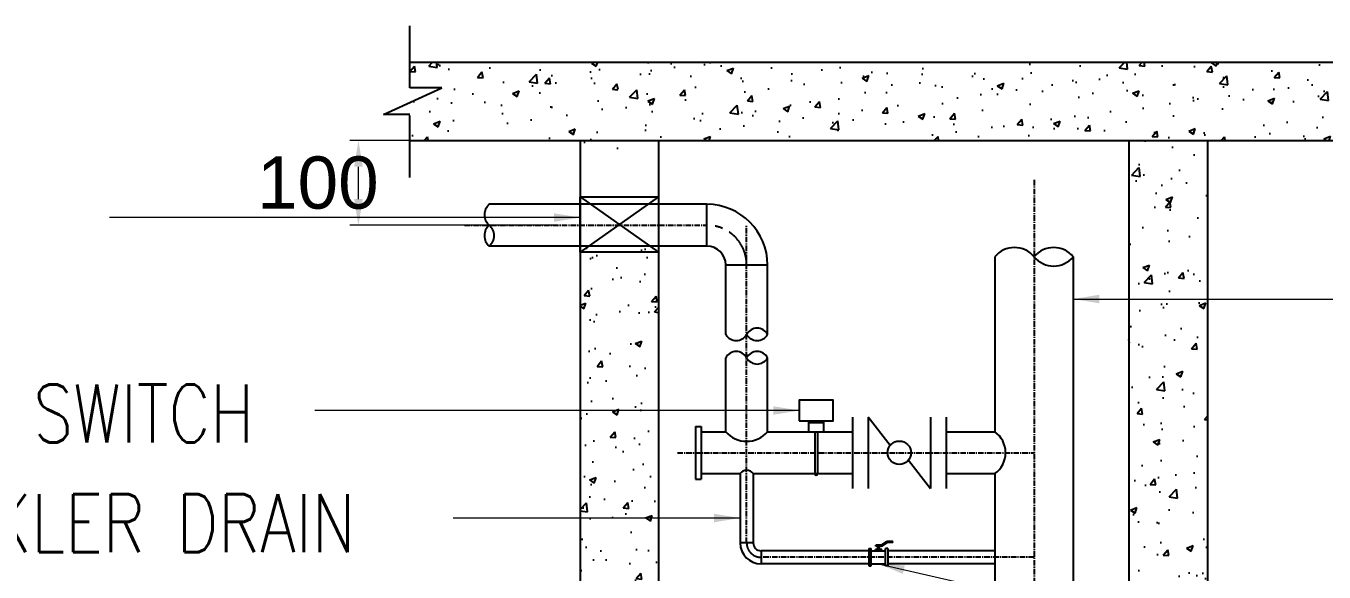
# Model space of a CAD drawing. Header units: millimetres. Extents: x 1706 to 249912, y -487248 to 27192.
# Drawn here: x 168769 to 176227, y -27187 to -24049 of the extents above; entities that cross this region are included whole.
import ezdxf

# ---------------------------------------------------------------- set-up
doc = ezdxf.new("R2010")
doc.units = ezdxf.units.MM
for name, pattern in [('CENTER', [50.8, 31.75, -6.35, 6.35, -6.35]), ('CENTER2', [1.125, 0.75, -0.125, 0.125, -0.125]), ('CONTINOUS', [0]), ('HIDDEN', [0.375, 0.25, -0.125])]:
    doc.linetypes.add(name, pattern=pattern)
doc.layers.get('Defpoints').update_dxf_attribs({"color": 251})
doc.layers.add('A-DOOR', color=251, linetype='Continuous', lineweight=5)
doc.layers.add('MCD-FIRE-TEXT-2', color=7, linetype='Continuous', lineweight=25)
for name, color, linetype in [('CLGRID', 9, 'CENTER2'), ('COL', 251, 'Continuous'), ('FP-DET', 8, 'Continuous'), ('FP-DRAIN', 13, 'Continuous'), ('FP-HYD', 11, 'HIDDEN'), ('FP-TEXT', 7, 'Continuous'), ('SUPPORTS', 55, 'Continuous')]:
    doc.layers.add(name, color=color, linetype=linetype)
doc.styles.add('Arial', font='arial.ttf', dxfattribs={"height": 300})
doc.styles.add('ROMAN', font='romans.shx', dxfattribs={"width": 0.8})
doc.dimstyles.new('AC-DIM-200', dxfattribs={"dimtxt": 150, "dimasz": 150, "dimexe": 50, "dimexo": 50, "dimgap": 20, "dimtad": 1, "dimtoh": 1, "dimdec": 0, "dimrnd": 5, "dimdsep": 46, "dimtxsty": 'Arial', "dimcen": 2.5, "dimdle": 60, "dimclrd": 7, "dimclre": 7, "dimclrt": 7, "dimadec": 0, "dimazin": 0, "dimtfac": 1, "dimtdec": 0, "dimtmove": 2, "dimatfit": 3, "dimfxl": 1, "dimtolj": 1, "dimtzin": 0, "dimlwd": -1, "dimlwe": -1, "dimarcsym": 0})
pattern_1 = [(49.9998, (150735.32, -34542), (387.7537, -33.9256), [40.5453, -445.9984]), (354.9998, (150735.32, -34542), (-75.008, 406.6385), [32.436, -356.799]), (100.4512, (150767.64, -34544.8), (312.746, 372.7126), [34.458, -379.0403]), (46.184, (150735.3, -34433.86), (576.9546, -89.4826), [60.818, -668.998]), (96.6354, (150783.4, -34441.3), (505.285, 526.61), [51.687, -568.56]), (351.184, (150735.3, -34433.86), (505.284, 526.61), [48.654, -535.198]), (20.9998, (150789.4, -34460.9), (322.6896, -217.6587), [40.5453, -445.9984]), (325.9998, (150789.4, -34460.9), (131.539, 392.0186), [32.436, -356.799]), (71.4512, (150816.27, -34479.03), (454.2285, 174.3595), [34.458, -379.0403]), (37.4998, (150735.32, -34541.98), (6.5744, 179.9638), [0, -352.4739, 0, -362.2048, 0, -358.1502]), (7.4998, (150735.32, -34541.98), (142.2173, 213.22), [0, -206.5108, 0, -344.3648, 0, -136.5025]), (327.4998, (150614.77, -34541.98), (288.5866, -12.1944), [0, -135.151, 0, -421.6712, 0, -559.5253]), (317.4998, (150560.7, -34541.98), (315.273, 54.116), [0, -175.6963, 0, -280.033, 0, -397.344])]

# ---------------------------------------------------------------- blocks, each defined once
blk = doc.blocks.new('*D97')
at = {"layer": 'A-DOOR', "color": 7, "transparency": 16777216}
for p, q in [((171800.6, -24707.6), (170629.5, -24707.6)), ((170679.5, -25043.8), (170679.5, -24857.6)), ((171800.6, -25193.9), (170629.5, -25193.8))]:
    blk.add_line(p, q, dxfattribs=at)
for points in [[(170704.5, -24857.6), (170654.5, -24857.6), (170679.5, -24707.6)], [(170654.5, -25043.8), (170704.5, -25043.8), (170679.5, -25193.8)]]:
    blk.add_solid(points, dxfattribs=at)
at = {"layer": 'Defpoints', "color": 0, "transparency": 16777216}
for p in [(170679.5, -24707.6), (171850.6, -24707.6), (171850.6, -25193.9)]:
    blk.add_point(p, dxfattribs=at)
at = {"layer": 'A-DOOR', "color": 7, "transparency": 16777216, "insert": (170446.3, -24950.7), "char_height": 300, "attachment_point": 5, "style": 'Arial'}
blk.add_mtext('\\A1;100', dxfattribs=at)

msp = doc.modelspace()

# ---------------------------------------------------------------- hatches: boundary and pattern name
at = {"layer": 'FP-DET'}
h = msp.add_hatch(dxfattribs=at)
h.set_pattern_fill('AR-CONC', color=250, scale=54.060413, angle=359.9997726, style=0)
h.set_pattern_definition(pattern_1)
h.paths.add_polyline_path([(171952.5, -24707.562), (171952.502, -24257.058), (170975.376, -24257.054), (170975.376, -24404.722), (171158.496, -24404.722), (170822.775, -24557.443), (170975.375, -24557.444), (170975.375, -24707.558)])
h.paths.add_polyline_path([(171952.5, -24707.562), (172403.004, -24707.563), (172403.005, -24257.06), (171952.502, -24257.058)])
h.paths.add_polyline_path([(172403.005, -24257.06), (172403.004, -24707.563), (174205.017, -24707.571), (174205.019, -24257.067)])
h.paths.add_polyline_path([(174560.917, -24257.069), (174205.019, -24257.067), (174205.017, -24707.571), (174560.915, -24707.572)])
h = msp.add_hatch(dxfattribs=at)
h.set_pattern_fill('AR-CONC', color=250, scale=54.060413, angle=359.9997726, style=0)
h.set_pattern_definition(pattern_1)
h.paths.add_polyline_path([(176394.156, -24707.579), (176394.157, -24557.465), (176241.557, -24557.465), (176577.277, -24404.744), (176394.157, -24404.743), (176394.158, -24257.076), (175556.529, -24257.073), (175556.528, -24707.576)])
h.paths.add_polyline_path([(175556.528, -24707.576), (175556.529, -24257.073), (175106.026, -24257.071), (175106.024, -24707.574)])
h.paths.add_polyline_path([(175106.024, -24707.574), (175106.026, -24257.071), (174560.917, -24257.069), (174560.915, -24707.572)])
h = msp.add_hatch(dxfattribs=at)
h.set_pattern_fill('AR-CONC', color=250, scale=54.060413, angle=359.9997726, style=0)
h.set_pattern_definition(pattern_1)
h.paths.add_polyline_path([(175556.528, -24707.576), (175106.024, -24707.574), (175105.989, -33661.704), (175556.492, -33661.706)])
h = msp.add_hatch(dxfattribs=at)
h.set_pattern_fill('AR-CONC', color=250, scale=54.060413, angle=359.9997726, style=0)
h.set_pattern_definition(pattern_1)
h.paths.add_polyline_path([(171952.49, -27354.643), (172402.993, -27354.645), (172403.001, -25308.235), (171952.498, -25308.233)])
at = {"layer": 'SUPPORTS'}
h = msp.add_hatch(dxfattribs=at)
h.set_pattern_fill('AR-CONC', color=250, scale=108.120826, angle=359.9997726, style=0)
h.set_pattern_definition([(49.99977, (-264330.27, -333446.34), (775.5074, -67.8512), [81.0906, -891.9968]), (354.99977, (-264330.3, -333446.3), (-150.0159, 813.277), [64.8725, -713.5975]), (100.45117, (-264265.64, -333452), (625.4921, 745.4252), [68.9164, -758.0806]), (46.18397, (-264330.3, -333230.1), (1153.9091, -178.9651), [121.636, -1337.9952]), (96.63537, (-264234.1, -333245), (1010.5692, 1053.2203), [103.3746, -1137.1208]), (351.18397, (-264330.3, -333230.1), (1010.5684, 1053.221), [97.3087, -1070.3962]), (20.99977, (-264222.14, -333284.16), (645.3791, -435.3174), [81.0906, -891.9968]), (325.99977, (-264222.14, -333284.16), (263.0777, 784.0372), [64.8725, -713.5975]), (71.45117, (-264168.4, -333320.4), (908.457, 348.719), [68.9164, -758.0806]), (37.49977, (-264330.27, -333446.34), (13.14876, 359.92753), [0, -704.9478, 0, -724.40953, 0, -716.30047]), (7.49977, (-264330.27, -333446.34), (284.43465, 426.44007), [0, -413.02156, 0, -688.72966, 0, -273.0051]), (327.49977, (-264571.38, -333446.34), (577.17313, -24.3888), [0, -270.30207, 0, -843.34244, 0, -1119.05055]), (317.49977, (-264679.5, -333446.34), (630.54613, 108.23183), [0, -351.3927, 0, -560.0659, 0, -794.68807])])
h.paths.add_polyline_path([(172403.004, -24707.563), (171952.5, -24707.562), (171952.5, -24812.679), (172403.003, -24812.681)])

# ---------------------------------------------------------------- linework, layer by layer
at = {"layer": 'CLGRID', "color": 251, "linetype": 'CENTER'}
for p, q in [((174560.914, -24933.188, 6988.33), (174560.88, -33627.049, 6988.33)), ((171288.902, -25193.852, 6988.33), (172681.612, -25193.858, 6988.33)), ((172909.86, -27019.198, 6988.33), (172909.867, -25191.106, 6988.33)), ((172512.155, -26501.117, 6988.33), (174560.908, -26501.125, 6988.33)), ((174560.906, -27101.796, 6988.33), (172992.452, -27101.79, 6988.33))]:
    msp.add_line(p, q, dxfattribs=at)
at = {"layer": 'CLGRID', "color": 251, "linetype": 'CENTER', "ltscale": 7}
for centre, radius, start, end in [((172681.611, -25422.113, 6988.33), 228.255, 359.9997726, 89.9997726), ((172992.452, -27019.198, 6988.33), 82.592, 179.9997726, 269.9997726)]:
    msp.add_arc(centre, radius, start, end, dxfattribs=at)
at = {"layer": 'COL'}
for p, q in [((170975.376, -24404.722, 6988.33), (170975.377, -24048.751, 6988.33)), ((170975.376, -24257.054, 6988.33), (176394.158, -24257.076, 6988.33)), ((170822.775, -24557.443, 6988.33), (171158.496, -24404.722, 6988.33)), ((171158.496, -24404.722, 6988.33), (170975.376, -24404.722, 6988.33)), ((170975.375, -24557.444, 6988.33), (170822.775, -24557.443, 6988.33)), ((170975.374, -24919.49, 6988.33), (170975.375, -24563.52, 6988.33)), ((170975.375, -24707.558, 6988.33), (176394.156, -24707.579, 6988.33)), ((171952.5, -24707.562, 6988.33), (171952.465, -33661.691, 6988.33)), ((172403.004, -24707.563, 6988.33), (172402.968, -33661.693, 6988.33)), ((175106.024, -24707.574, 6988.33), (175105.989, -33661.704, 6988.33)), ((175556.528, -24707.576, 6988.33), (175556.492, -33661.706, 6988.33))]:
    msp.add_line(p, q, dxfattribs=at)
at = {"layer": 'FP-DET', "color": 6, "linetype": 'Continuous'}
for p, q in [((173265.982, -26317.926, 6988.33), (173265.982, -26380.974, 6988.33)), ((173352.146, -26317.927, 6988.33), (173352.146, -26380.975, 6988.33)), ((173518.289, -26296.466, 6988.33), (173518.287, -26705.776, 6988.33)), ((173607.816, -26296.467, 6988.33), (173607.814, -26705.776, 6988.33)), ((173734.583, -26459.176, 6988.33), (173607.816, -26296.467, 6988.33)), ((173966.215, -26296.468, 6988.33), (173966.213, -26705.778, 6988.33)), ((174055.742, -26296.469, 6988.33), (174055.74, -26705.778, 6988.33)), ((173265.982, -26326.473, 6988.33), (173352.146, -26326.473, 6988.33)), ((173265.982, -26380.974, 6988.33), (173352.146, -26380.975, 6988.33)), ((173301.1, -26380.92, 6988.33), (173301.099, -26623.823, 6988.33)), ((173317.304, -26380.92, 6988.33), (173317.303, -26623.823, 6988.33)), ((173839.446, -26543.068, 6988.33), (173966.213, -26705.778, 6988.33)), ((173611.117, -27051.779, 6988.33), (173611.117, -27150.333, 6988.33)), ((173611.117, -27051.779, 6988.33), (173625.384, -27051.779, 6988.33)), ((173625.383, -27150.333, 6988.33), (173625.384, -27051.779, 6988.33)), ((173625.383, -27064.251, 6988.33), (173707.356, -27064.251, 6988.33)), ((173687.077, -27057.526, 6988.33), (173649.258, -27057.526, 6988.33)), ((173649.258, -27064.251, 6988.33), (173649.258, -27057.526, 6988.33)), ((173682.297, -27031.954, 6988.33), (173651.993, -27031.954, 6988.33)), ((173651.993, -27037.459, 6988.33), (173651.993, -27031.954, 6988.33)), ((173683.897, -27037.46, 6988.33), (173651.993, -27037.459, 6988.33)), ((173663.72, -27057.526, 6988.33), (173663.72, -27037.46, 6988.33)), ((173672.615, -27057.526, 6988.33), (173672.615, -27037.46, 6988.33)), ((173682.297, -27031.954, 6988.33), (173716.017, -27011.095, 6988.33)), ((173683.897, -27037.46, 6988.33), (173717.616, -27016.601, 6988.33)), ((173687.077, -27064.251, 6988.33), (173687.077, -27057.526, 6988.33)), ((173707.356, -27150.333, 6988.33), (173707.356, -27051.779, 6988.33)), ((173721.623, -27051.779, 6988.33), (173707.356, -27051.779, 6988.33)), ((173748.972, -27011.095, 6988.33), (173716.017, -27011.095, 6988.33)), ((173748.972, -27016.601, 6988.33), (173717.616, -27016.601, 6988.33)), ((173721.623, -27051.779, 6988.33), (173721.622, -27150.333, 6988.33)), ((173748.972, -27016.601, 6988.33), (173748.972, -27011.095, 6988.33)), ((173625.383, -27139.335, 6988.33), (173707.356, -27139.335, 6988.33)), ((173611.117, -27150.333, 6988.33), (173625.383, -27150.333, 6988.33)), ((173721.622, -27150.333, 6988.33), (173707.356, -27150.333, 6988.33))]:
    msp.add_line(p, q, dxfattribs=at)
at = {"layer": 'FP-DET', "color": 6, "linetype": 'Continuous', "elevation": -4192.998}
msp.add_lwpolyline([(173212.219, -26317.926), (173405.909, -26317.927), (173405.91, -26199.199), (173212.219, -26199.199)], close=True, dxfattribs=at)
at = {"layer": 'FP-DET', "color": 6, "linetype": 'Continuous'}
msp.add_circle((173787.014, -26501.122, 6988.33), 67.146, dxfattribs=at)
msp.add_arc((173309.201, -26622.476, 6988.33), 8.213, 189.4402513, 350.5592942, dxfattribs=at)
at = {"layer": 'FP-DRAIN', "color": 5, "linetype": 'Continuous', "ltscale": 21}
for p, q in [((172872.319, -26621.253, 6988.33), (172872.318, -27019.197, 6988.33)), ((172947.403, -26621.253, 6988.33), (172947.402, -27019.198, 6988.33)), ((172947.402, -27019.198, 6988.33), (172872.318, -27019.197, 6988.33)), ((173611.117, -27064.251, 6988.33), (172992.452, -27064.248, 6988.33)), ((172992.452, -27064.248, 6988.33), (172992.452, -27139.332, 6988.33)), ((174335.654, -27064.254, 6988.33), (173721.623, -27064.251, 6988.33)), ((173611.117, -27139.335, 6988.33), (172992.452, -27139.332, 6988.33)), ((174335.654, -27139.338, 6988.33), (173721.622, -27139.335, 6988.33))]:
    msp.add_line(p, q, dxfattribs=at)
for centre, radius, start, end in [((172909.861, -26648.283, 6988.33), 46.261, 35.753821, 144.2457243), ((172992.452, -27019.198, 6988.33), 120.134, 179.9997726, 269.9997726), ((172992.452, -27019.198, 6988.33), 45.05, 179.9997726, 269.9997726)]:
    msp.add_arc(centre, radius, start, end, dxfattribs=at)
at = {"layer": 'FP-HYD', "color": 1, "linetype": 'Continuous', "ltscale": 20}
for p, q in [((172681.612, -25073.724, 6988.33), (171430.906, -25073.719, 6988.33)), ((172681.611, -25313.992, 6988.33), (172681.612, -25073.724, 6988.33)), ((172681.611, -25313.992, 6988.33), (171430.905, -25313.987, 6988.33)), ((172789.73, -25820.899, 6988.33), (172789.732, -25422.113, 6988.33)), ((172789.732, -25422.113, 6988.33), (173030, -25422.114, 6988.33)), ((173029.999, -25820.9, 6988.33), (173030, -25422.114, 6988.33)), ((174335.661, -25375.231, 6988.33), (174335.657, -26380.99, 6988.33)), ((174786.164, -25375.233, 6988.33), (174786.153, -28297.896, 6988.33)), ((172789.728, -26380.984, 6988.33), (172789.73, -25955.393, 6988.33)), ((173029.997, -26380.985, 6988.33), (173029.998, -25955.394, 6988.33)), ((172616.308, -26349.698, 6988.33), (172616.307, -26652.537, 6988.33)), ((172616.308, -26349.698, 6988.33), (172647.593, -26349.698, 6988.33)), ((172647.593, -26349.698, 6988.33), (172647.592, -26652.537, 6988.33)), ((172647.593, -26380.983, 6988.33), (172789.728, -26380.984, 6988.33)), ((173029.997, -26380.985, 6988.33), (173518.288, -26380.987, 6988.33)), ((174055.742, -26380.989, 6988.33), (174335.657, -26380.99, 6988.33)), ((172647.592, -26621.252, 6988.33), (172872.319, -26621.253, 6988.33)), ((172947.403, -26621.253, 6988.33), (173518.287, -26621.255, 6988.33)), ((174055.741, -26621.257, 6988.33), (174335.656, -26621.259, 6988.33)), ((174335.656, -26621.259, 6988.33), (174335.649, -28297.895, 6988.33)), ((172616.307, -26652.537, 6988.33), (172647.592, -26652.537, 6988.33))]:
    msp.add_line(p, q, dxfattribs=at)
for centre, radius, start, end in [((171481.471, -25133.786, 6988.33), 78.517, 130.0909377, 229.9086074), ((172681.611, -25422.113, 6988.33), 348.389, 359.9997726, 89.9997726), ((171481.471, -25253.92, 6988.33), 78.517, 130.0909377, 229.9086074), ((171380.34, -25253.92, 6988.33), 78.517, 310.0909377, 49.9086074), ((172681.611, -25422.113, 6988.33), 108.121, 359.9997726, 89.9997726), ((174448.286, -25467.82, 6988.33), 145.799, 39.4230751, 140.5764703), ((174673.538, -25467.821, 6988.33), 145.799, 39.4230751, 140.5764703), ((174673.539, -25282.644, 6988.33), 145.799, 219.4230751, 320.5764703), ((172969.932, -25853.286, 6988.33), 68.242, 28.3319483, 151.6675972), ((172849.798, -25788.513, 6988.33), 68.242, 208.3319483, 331.6675972), ((172969.932, -25788.514, 6988.33), 68.242, 208.3319483, 331.6675972), ((172849.797, -25987.78, 6988.33), 68.242, 28.3319483, 151.6675972), ((172969.931, -25987.78, 6988.33), 68.242, 28.3319483, 151.6675972), ((172969.931, -25923.008, 6988.33), 68.242, 208.3319483, 331.6675972), ((172909.863, -26276.055, 6988.33), 159.507, 221.1349178, 318.8646275), ((174249.616, -26501.124, 6988.33), 147.767, 305.6099762, 54.389569)]:
    msp.add_arc(centre, radius, start, end, dxfattribs=at)
at = {"layer": 'MCD-FIRE-TEXT-2', "color": 6, "linetype": 'CONTINOUS', "elevation": 6988.33}
for points in [[(172403.001, -25030.432), (171952.498, -25349.424)], [(171952.499, -25030.432), (172403.001, -25349.424)]]:
    msp.add_lwpolyline(points, dxfattribs=at)
at = {"layer": 'MCD-FIRE-TEXT-2', "color": 6, "linetype": 'CONTINOUS', "elevation": -4192.998}
msp.add_lwpolyline([(171952.499, -25030.432), (172403.001, -25030.432), (172403.001, -25349.424), (171952.499, -25349.424)], close=True, dxfattribs=at)

# ---------------------------------------------------------------- texts
at = {"layer": 'FP-TEXT', "style": 'ROMAN', "width": 0.8}
for s, p in [('FLOW SWITCH', (167702.777, -26441.664, 6988.299)), ('50%%C SPRINKLER DRAIN', (166640.114, -27072.776, 6988.299))]:
    msp.add_text(s, height=333.33333, rotation=359.9997726, dxfattribs=at).set_placement(p)

# ---------------------------------------------------------------- dimensions: what is measured, and where the dimension line sits
at = {"layer": 'A-DOOR', "color": 0}
dim = msp.add_linear_dim(base=(170679.514, -24707.557, 6988.33), p1=(171850.589, -25193.854, 6988.33), p2=(171850.591, -24707.561, 6988.33), angle=89.9997726, text='100', dimstyle='AC-DIM-200', dxfattribs=at)
dim.commit()
dim.dimension.update_dxf_attribs({"geometry": '*D97', "text_midpoint": (170446.341, -24950.702, 6988.33)})

# ---------------------------------------------------------------- leaders
for points in [[(171952.498, -25149.657, -4192.998), (169249.968, -25149.646, -4192.998)], [(174786.163, -25617.844, -4192.998), (176327.523, -25617.85, -4192.998)], [(173212.219, -26258.562, -4192.998), (170429.64, -26258.551, -4192.998)], [(172872.318, -26876.244, -4192.998), (171224.415, -26876.237, -4192.998)], [(173666.369, -27139.335, -4192.998), (175847.784, -27637.747, -4192.998), (176085.855, -27637.748, -4192.998)]]:
    msp.add_leader(points, dimstyle='AC-DIM-200', dxfattribs=at)

doc.saveas('drawing.dxf')
